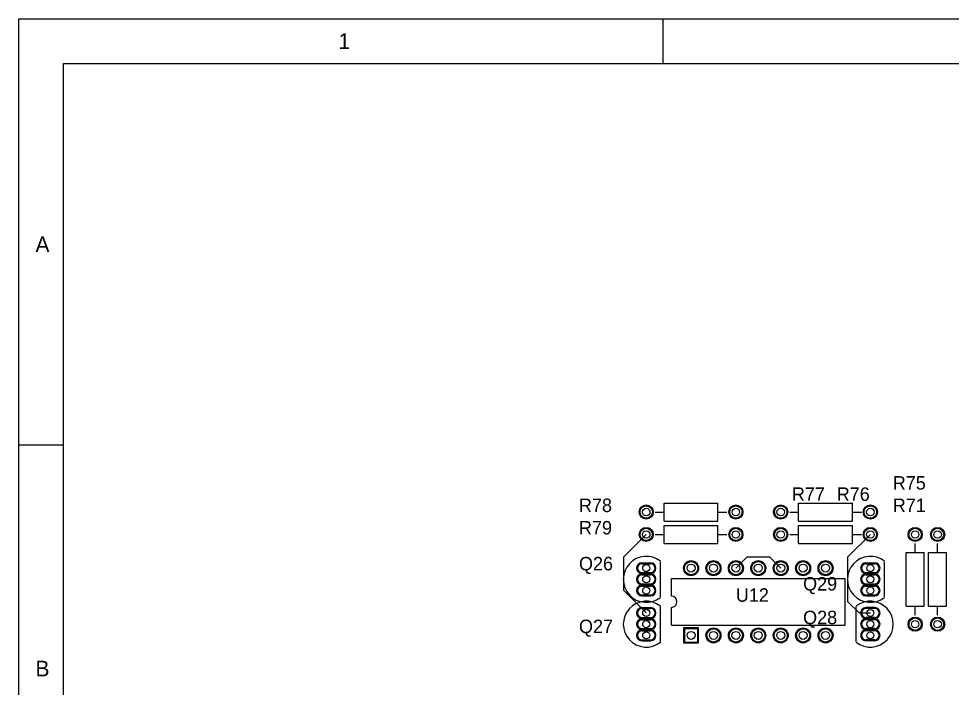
# Model space of a CAD drawing. Extents: x 0.2 to 21.7, y 0.2 to 7.8.
# Drawn here: x 0.2 to 4.366, y 4.814 to 7.8 of the extents above; entities that cross this region are included whole.
import ezdxf

# ---------------------------------------------------------------- set-up
doc = ezdxf.new("R2010")
doc.units = 0
doc.layers.get('0').update_dxf_attribs({"linetype": 'CONTINUOUS'})
for name, color, linetype in [('BOTTOMLAYER', 5, 'CONTINUOUS'), ('BOTTOMSOLDER', 6, 'CONTINUOUS'), ('MECHANICAL16', 56, 'CONTINUOUS'), ('MULTILAYER', 9, 'CONTINUOUS'), ('PADHOLE', 156, 'CONTINUOUS'), ('TOPLAYER', 1, 'CONTINUOUS'), ('TOPOVERLAY', 2, 'CONTINUOUS'), ('TOPSOLDER', 216, 'CONTINUOUS')]:
    doc.layers.add(name, color=color, linetype=linetype)

# ---------------------------------------------------------------- blocks, each defined once
blk = doc.blocks.new('29_04_58')
at = {"layer": 'BOTTOMLAYER'}
for p, q in [((-0.019685, 0.069685), (0.019685, 0.069685)), ((-0.019685, 0.030315), (0.019685, 0.030315)), ((-0.019685, 0.019685), (0.019685, 0.019685)), ((-0.019685, -0.019685), (0.019685, -0.019685)), ((-0.019685, -0.030315), (0.019685, -0.030315)), ((-0.019685, -0.069685), (0.019685, -0.069685))]:
    blk.add_line(p, q, dxfattribs=at)
for centre, start, end in [((-0.019685, 0.05), 90, 270), ((0.019685, 0.05), 270, 90), ((-0.019685, 0), 90, 270), ((0.019685, 0), 270, 90), ((-0.019685, -0.05), 90, 270), ((0.019685, -0.05), 270, 90)]:
    blk.add_arc(centre, 0.019685, start, end, dxfattribs=at)
at = {"layer": 'BOTTOMSOLDER'}
for p, q in [((-0.019685, 0.073685), (0.019685, 0.073685)), ((-0.019685, 0.026315), (0.019685, 0.026315)), ((-0.019685, 0.023685), (0.019685, 0.023685)), ((-0.019685, -0.023685), (0.019685, -0.023685)), ((-0.019685, -0.026315), (0.019685, -0.026315)), ((-0.019685, -0.073685), (0.019685, -0.073685))]:
    blk.add_line(p, q, dxfattribs=at)
for centre, start, end in [((-0.019685, 0.05), 90, 270), ((0.019685, 0.05), 270, 90), ((-0.019685, 0), 90, 270), ((0.019685, 0), 270, 90), ((-0.019685, -0.05), 90, 270), ((0.019685, -0.05), 270, 90)]:
    blk.add_arc(centre, 0.023685, start, end, dxfattribs=at)
at = {"layer": 'MULTILAYER'}
for p, q in [((-0.019685, 0.069685), (0.019685, 0.069685)), ((-0.019685, 0.030315), (0.019685, 0.030315)), ((-0.019685, 0.019685), (0.019685, 0.019685)), ((-0.019685, -0.019685), (0.019685, -0.019685)), ((-0.019685, -0.030315), (0.019685, -0.030315)), ((-0.019685, -0.069685), (0.019685, -0.069685))]:
    blk.add_line(p, q, dxfattribs=at)
for centre, start, end in [((-0.019685, 0.05), 90, 270), ((0.019685, 0.05), 270, 90), ((-0.019685, 0), 90, 270), ((0.019685, 0), 270, 90), ((-0.019685, -0.05), 90, 270), ((0.019685, -0.05), 270, 90)]:
    blk.add_arc(centre, 0.019685, start, end, dxfattribs=at)
at = {"layer": 'PADHOLE'}
for centre in [(0, 0.05), (0, 0), (0, -0.05)]:
    blk.add_circle(centre, 0.015748, dxfattribs=at)
at = {"layer": 'TOPLAYER'}
for p, q in [((-0.019685, 0.069685), (0.019685, 0.069685)), ((-0.019685, 0.030315), (0.019685, 0.030315)), ((-0.019685, 0.019685), (0.019685, 0.019685)), ((-0.019685, -0.019685), (0.019685, -0.019685)), ((-0.019685, -0.030315), (0.019685, -0.030315)), ((-0.019685, -0.069685), (0.019685, -0.069685))]:
    blk.add_line(p, q, dxfattribs=at)
for centre, start, end in [((-0.019685, 0.05), 90, 270), ((0.019685, 0.05), 270, 90), ((-0.019685, 0), 90, 270), ((0.019685, 0), 270, 90), ((-0.019685, -0.05), 90, 270), ((0.019685, -0.05), 270, 90)]:
    blk.add_arc(centre, 0.019685, start, end, dxfattribs=at)
at = {"layer": 'TOPOVERLAY'}
blk.add_line((0.062992, -0.078346), (0.062992, 0.078346), dxfattribs=at)
blk.add_arc((0, 0), 0.102362, 52, 308, dxfattribs=at)
at = {"layer": 'TOPSOLDER'}
for p, q in [((-0.019685, 0.073685), (0.019685, 0.073685)), ((-0.019685, 0.026315), (0.019685, 0.026315)), ((-0.019685, 0.023685), (0.019685, 0.023685)), ((-0.019685, -0.023685), (0.019685, -0.023685)), ((-0.019685, -0.026315), (0.019685, -0.026315)), ((-0.019685, -0.073685), (0.019685, -0.073685))]:
    blk.add_line(p, q, dxfattribs=at)
for centre, start, end in [((-0.019685, 0.05), 90, 270), ((0.019685, 0.05), 270, 90), ((-0.019685, 0), 90, 270), ((0.019685, 0), 270, 90), ((-0.019685, -0.05), 90, 270), ((0.019685, -0.05), 270, 90)]:
    blk.add_arc(centre, 0.023685, start, end, dxfattribs=at)
blk = doc.blocks.new('29_04_59')
at = {"layer": 'BOTTOMLAYER'}
for p, q in [((-0.019685, 0.069685), (0.019685, 0.069685)), ((-0.019685, 0.030315), (0.019685, 0.030315)), ((-0.019685, 0.019685), (0.019685, 0.019685)), ((-0.019685, -0.019685), (0.019685, -0.019685)), ((-0.019685, -0.030315), (0.019685, -0.030315)), ((-0.019685, -0.069685), (0.019685, -0.069685))]:
    blk.add_line(p, q, dxfattribs=at)
for centre, start, end in [((-0.019685, 0.05), 90, 270), ((0.019685, 0.05), 270, 90), ((-0.019685, 0), 90, 270), ((0.019685, 0), 270, 90), ((-0.019685, -0.05), 90, 270), ((0.019685, -0.05), 270, 90)]:
    blk.add_arc(centre, 0.019685, start, end, dxfattribs=at)
at = {"layer": 'BOTTOMSOLDER'}
for p, q in [((-0.019685, 0.073685), (0.019685, 0.073685)), ((-0.019685, 0.026315), (0.019685, 0.026315)), ((-0.019685, 0.023685), (0.019685, 0.023685)), ((-0.019685, -0.023685), (0.019685, -0.023685)), ((-0.019685, -0.026315), (0.019685, -0.026315)), ((-0.019685, -0.073685), (0.019685, -0.073685))]:
    blk.add_line(p, q, dxfattribs=at)
for centre, start, end in [((-0.019685, 0.05), 90, 270), ((0.019685, 0.05), 270, 90), ((-0.019685, 0), 90, 270), ((0.019685, 0), 270, 90), ((-0.019685, -0.05), 90, 270), ((0.019685, -0.05), 270, 90)]:
    blk.add_arc(centre, 0.023685, start, end, dxfattribs=at)
at = {"layer": 'MULTILAYER'}
for p, q in [((-0.019685, 0.069685), (0.019685, 0.069685)), ((-0.019685, 0.030315), (0.019685, 0.030315)), ((-0.019685, 0.019685), (0.019685, 0.019685)), ((-0.019685, -0.019685), (0.019685, -0.019685)), ((-0.019685, -0.030315), (0.019685, -0.030315)), ((-0.019685, -0.069685), (0.019685, -0.069685))]:
    blk.add_line(p, q, dxfattribs=at)
for centre, start, end in [((-0.019685, 0.05), 90, 270), ((0.019685, 0.05), 270, 90), ((-0.019685, 0), 90, 270), ((0.019685, 0), 270, 90), ((-0.019685, -0.05), 90, 270), ((0.019685, -0.05), 270, 90)]:
    blk.add_arc(centre, 0.019685, start, end, dxfattribs=at)
at = {"layer": 'PADHOLE'}
for centre in [(0, 0.05), (0, 0), (0, -0.05)]:
    blk.add_circle(centre, 0.015748, dxfattribs=at)
at = {"layer": 'TOPLAYER'}
for p, q in [((-0.019685, 0.069685), (0.019685, 0.069685)), ((-0.019685, 0.030315), (0.019685, 0.030315)), ((-0.019685, 0.019685), (0.019685, 0.019685)), ((-0.019685, -0.019685), (0.019685, -0.019685)), ((-0.019685, -0.030315), (0.019685, -0.030315)), ((-0.019685, -0.069685), (0.019685, -0.069685))]:
    blk.add_line(p, q, dxfattribs=at)
for centre, start, end in [((-0.019685, 0.05), 90, 270), ((0.019685, 0.05), 270, 90), ((-0.019685, 0), 90, 270), ((0.019685, 0), 270, 90), ((-0.019685, -0.05), 90, 270), ((0.019685, -0.05), 270, 90)]:
    blk.add_arc(centre, 0.019685, start, end, dxfattribs=at)
at = {"layer": 'TOPOVERLAY'}
blk.add_line((0.062992, -0.078346), (0.062992, 0.078346), dxfattribs=at)
blk.add_arc((0, 0), 0.102362, 52, 308, dxfattribs=at)
at = {"layer": 'TOPSOLDER'}
for p, q in [((-0.019685, 0.073685), (0.019685, 0.073685)), ((-0.019685, 0.026315), (0.019685, 0.026315)), ((-0.019685, 0.023685), (0.019685, 0.023685)), ((-0.019685, -0.023685), (0.019685, -0.023685)), ((-0.019685, -0.026315), (0.019685, -0.026315)), ((-0.019685, -0.073685), (0.019685, -0.073685))]:
    blk.add_line(p, q, dxfattribs=at)
for centre, start, end in [((-0.019685, 0.05), 90, 270), ((0.019685, 0.05), 270, 90), ((-0.019685, 0), 90, 270), ((0.019685, 0), 270, 90), ((-0.019685, -0.05), 90, 270), ((0.019685, -0.05), 270, 90)]:
    blk.add_arc(centre, 0.023685, start, end, dxfattribs=at)
blk = doc.blocks.new('29_04_60')
at = {"layer": 'BOTTOMLAYER'}
for p, q in [((-0.019685, 0.069685), (0.019685, 0.069685)), ((-0.019685, 0.030315), (0.019685, 0.030315)), ((-0.019685, 0.019685), (0.019685, 0.019685)), ((-0.019685, -0.019685), (0.019685, -0.019685)), ((-0.019685, -0.030315), (0.019685, -0.030315)), ((-0.019685, -0.069685), (0.019685, -0.069685))]:
    blk.add_line(p, q, dxfattribs=at)
for centre, start, end in [((-0.019685, 0.05), -270, -90), ((0.019685, 0.05), -90, -270), ((-0.019685, 0), -270, -90), ((0.019685, 0), -90, -270), ((-0.019685, -0.05), -270, -90), ((0.019685, -0.05), -90, -270)]:
    blk.add_arc(centre, 0.019685, start, end, dxfattribs=at)
at = {"layer": 'BOTTOMSOLDER'}
for p, q in [((-0.019685, 0.073685), (0.019685, 0.073685)), ((-0.019685, 0.026315), (0.019685, 0.026315)), ((-0.019685, 0.023685), (0.019685, 0.023685)), ((-0.019685, -0.023685), (0.019685, -0.023685)), ((-0.019685, -0.026315), (0.019685, -0.026315)), ((-0.019685, -0.073685), (0.019685, -0.073685))]:
    blk.add_line(p, q, dxfattribs=at)
for centre, start, end in [((-0.019685, 0.05), -270, -90), ((0.019685, 0.05), -90, -270), ((-0.019685, 0), -270, -90), ((0.019685, 0), -90, -270), ((-0.019685, -0.05), -270, -90), ((0.019685, -0.05), -90, -270)]:
    blk.add_arc(centre, 0.023685, start, end, dxfattribs=at)
at = {"layer": 'MULTILAYER'}
for p, q in [((-0.019685, 0.069685), (0.019685, 0.069685)), ((-0.019685, 0.030315), (0.019685, 0.030315)), ((-0.019685, 0.019685), (0.019685, 0.019685)), ((-0.019685, -0.019685), (0.019685, -0.019685)), ((-0.019685, -0.030315), (0.019685, -0.030315)), ((-0.019685, -0.069685), (0.019685, -0.069685))]:
    blk.add_line(p, q, dxfattribs=at)
for centre, start, end in [((-0.019685, 0.05), -270, -90), ((0.019685, 0.05), -90, -270), ((-0.019685, 0), -270, -90), ((0.019685, 0), -90, -270), ((-0.019685, -0.05), -270, -90), ((0.019685, -0.05), -90, -270)]:
    blk.add_arc(centre, 0.019685, start, end, dxfattribs=at)
at = {"layer": 'PADHOLE'}
for centre in [(0, 0.05), (0, 0), (0, -0.05)]:
    blk.add_circle(centre, 0.015748, dxfattribs=at)
at = {"layer": 'TOPLAYER'}
for p, q in [((-0.019685, 0.069685), (0.019685, 0.069685)), ((-0.019685, 0.030315), (0.019685, 0.030315)), ((-0.019685, 0.019685), (0.019685, 0.019685)), ((-0.019685, -0.019685), (0.019685, -0.019685)), ((-0.019685, -0.030315), (0.019685, -0.030315)), ((-0.019685, -0.069685), (0.019685, -0.069685))]:
    blk.add_line(p, q, dxfattribs=at)
for centre, start, end in [((-0.019685, 0.05), -270, -90), ((0.019685, 0.05), -90, -270), ((-0.019685, 0), -270, -90), ((0.019685, 0), -90, -270), ((-0.019685, -0.05), -270, -90), ((0.019685, -0.05), -90, -270)]:
    blk.add_arc(centre, 0.019685, start, end, dxfattribs=at)
at = {"layer": 'TOPOVERLAY'}
blk.add_line((0.062992, 0.078346), (0.062992, -0.078346), dxfattribs=at)
blk.add_arc((0, 0), 0.102362, 52, -52, dxfattribs=at)
at = {"layer": 'TOPSOLDER'}
for p, q in [((-0.019685, 0.073685), (0.019685, 0.073685)), ((-0.019685, 0.026315), (0.019685, 0.026315)), ((-0.019685, 0.023685), (0.019685, 0.023685)), ((-0.019685, -0.023685), (0.019685, -0.023685)), ((-0.019685, -0.026315), (0.019685, -0.026315)), ((-0.019685, -0.073685), (0.019685, -0.073685))]:
    blk.add_line(p, q, dxfattribs=at)
for centre, start, end in [((-0.019685, 0.05), -270, -90), ((0.019685, 0.05), -90, -270), ((-0.019685, 0), -270, -90), ((0.019685, 0), -90, -270), ((-0.019685, -0.05), -270, -90), ((0.019685, -0.05), -90, -270)]:
    blk.add_arc(centre, 0.023685, start, end, dxfattribs=at)
blk = doc.blocks.new('29_04_61')
at = {"layer": 'BOTTOMLAYER'}
for p, q in [((-0.019685, 0.069685), (0.019685, 0.069685)), ((-0.019685, 0.030315), (0.019685, 0.030315)), ((-0.019685, 0.019685), (0.019685, 0.019685)), ((-0.019685, -0.019685), (0.019685, -0.019685)), ((-0.019685, -0.030315), (0.019685, -0.030315)), ((-0.019685, -0.069685), (0.019685, -0.069685))]:
    blk.add_line(p, q, dxfattribs=at)
for centre, start, end in [((-0.019685, 0.05), 90, 270), ((0.019685, 0.05), 270, 90), ((-0.019685, 0), 90, 270), ((0.019685, 0), 270, 90), ((-0.019685, -0.05), 90, 270), ((0.019685, -0.05), 270, 90)]:
    blk.add_arc(centre, 0.019685, start, end, dxfattribs=at)
at = {"layer": 'BOTTOMSOLDER'}
for p, q in [((-0.019685, 0.073685), (0.019685, 0.073685)), ((-0.019685, 0.026315), (0.019685, 0.026315)), ((-0.019685, 0.023685), (0.019685, 0.023685)), ((-0.019685, -0.023685), (0.019685, -0.023685)), ((-0.019685, -0.026315), (0.019685, -0.026315)), ((-0.019685, -0.073685), (0.019685, -0.073685))]:
    blk.add_line(p, q, dxfattribs=at)
for centre, start, end in [((-0.019685, 0.05), 90, 270), ((0.019685, 0.05), 270, 90), ((-0.019685, 0), 90, 270), ((0.019685, 0), 270, 90), ((-0.019685, -0.05), 90, 270), ((0.019685, -0.05), 270, 90)]:
    blk.add_arc(centre, 0.023685, start, end, dxfattribs=at)
at = {"layer": 'MULTILAYER'}
for p, q in [((-0.019685, 0.069685), (0.019685, 0.069685)), ((-0.019685, 0.030315), (0.019685, 0.030315)), ((-0.019685, 0.019685), (0.019685, 0.019685)), ((-0.019685, -0.019685), (0.019685, -0.019685)), ((-0.019685, -0.030315), (0.019685, -0.030315)), ((-0.019685, -0.069685), (0.019685, -0.069685))]:
    blk.add_line(p, q, dxfattribs=at)
for centre, start, end in [((-0.019685, 0.05), 90, 270), ((0.019685, 0.05), 270, 90), ((-0.019685, 0), 90, 270), ((0.019685, 0), 270, 90), ((-0.019685, -0.05), 90, 270), ((0.019685, -0.05), 270, 90)]:
    blk.add_arc(centre, 0.019685, start, end, dxfattribs=at)
at = {"layer": 'PADHOLE'}
for centre in [(0, 0.05), (0, 0), (0, -0.05)]:
    blk.add_circle(centre, 0.015748, dxfattribs=at)
at = {"layer": 'TOPLAYER'}
for p, q in [((-0.019685, 0.069685), (0.019685, 0.069685)), ((-0.019685, 0.030315), (0.019685, 0.030315)), ((-0.019685, 0.019685), (0.019685, 0.019685)), ((-0.019685, -0.019685), (0.019685, -0.019685)), ((-0.019685, -0.030315), (0.019685, -0.030315)), ((-0.019685, -0.069685), (0.019685, -0.069685))]:
    blk.add_line(p, q, dxfattribs=at)
for centre, start, end in [((-0.019685, 0.05), 90, 270), ((0.019685, 0.05), 270, 90), ((-0.019685, 0), 90, 270), ((0.019685, 0), 270, 90), ((-0.019685, -0.05), 90, 270), ((0.019685, -0.05), 270, 90)]:
    blk.add_arc(centre, 0.019685, start, end, dxfattribs=at)
at = {"layer": 'TOPOVERLAY'}
blk.add_line((0.062992, -0.078346), (0.062992, 0.078346), dxfattribs=at)
blk.add_arc((0, 0), 0.102362, 52, 308, dxfattribs=at)
at = {"layer": 'TOPSOLDER'}
for p, q in [((-0.019685, 0.073685), (0.019685, 0.073685)), ((-0.019685, 0.026315), (0.019685, 0.026315)), ((-0.019685, 0.023685), (0.019685, 0.023685)), ((-0.019685, -0.023685), (0.019685, -0.023685)), ((-0.019685, -0.026315), (0.019685, -0.026315)), ((-0.019685, -0.073685), (0.019685, -0.073685))]:
    blk.add_line(p, q, dxfattribs=at)
for centre, start, end in [((-0.019685, 0.05), 90, 270), ((0.019685, 0.05), 270, 90), ((-0.019685, 0), 90, 270), ((0.019685, 0), 270, 90), ((-0.019685, -0.05), 90, 270), ((0.019685, -0.05), 270, 90)]:
    blk.add_arc(centre, 0.023685, start, end, dxfattribs=at)
blk = doc.blocks.new('AXIAL_0_4_135')
at = {"layer": 'BOTTOMLAYER'}
for centre in [(-0.2, 0), (0.2, 0)]:
    blk.add_circle(centre, 0.0276, dxfattribs=at)
at = {"layer": 'BOTTOMSOLDER'}
for centre in [(-0.2, 0), (0.2, 0)]:
    blk.add_circle(centre, 0.0316, dxfattribs=at)
at = {"layer": 'MULTILAYER'}
for centre in [(-0.2, 0), (0.2, 0)]:
    blk.add_circle(centre, 0.0276, dxfattribs=at)
at = {"layer": 'PADHOLE'}
for centre in [(-0.2, 0), (0.2, 0)]:
    blk.add_circle(centre, 0.0167, dxfattribs=at)
at = {"layer": 'TOPLAYER'}
for centre in [(-0.2, 0), (0.2, 0)]:
    blk.add_circle(centre, 0.0276, dxfattribs=at)
at = {"layer": 'TOPOVERLAY'}
for p, q in [((-0.16, 0), (-0.12, 0)), ((-0.12, 0.04), (0.12, 0.04)), ((-0.12, 0.04), (-0.12, -0.04)), ((0.12, 0.04), (0.12, -0.04)), ((0.12, 0), (0.16, 0)), ((-0.12, -0.04), (0.12, -0.04))]:
    blk.add_line(p, q, dxfattribs=at)
at = {"layer": 'TOPSOLDER'}
for centre in [(-0.2, 0), (0.2, 0)]:
    blk.add_circle(centre, 0.0316, dxfattribs=at)
blk = doc.blocks.new('AXIAL_0_4_139')
at = {"layer": 'BOTTOMLAYER'}
for centre in [(-0.2, 0), (0.2, 0)]:
    blk.add_circle(centre, 0.0276, dxfattribs=at)
at = {"layer": 'BOTTOMSOLDER'}
for centre in [(-0.2, 0), (0.2, 0)]:
    blk.add_circle(centre, 0.0316, dxfattribs=at)
at = {"layer": 'MULTILAYER'}
for centre in [(-0.2, 0), (0.2, 0)]:
    blk.add_circle(centre, 0.0276, dxfattribs=at)
at = {"layer": 'PADHOLE'}
for centre in [(-0.2, 0), (0.2, 0)]:
    blk.add_circle(centre, 0.0167, dxfattribs=at)
at = {"layer": 'TOPLAYER'}
for centre in [(-0.2, 0), (0.2, 0)]:
    blk.add_circle(centre, 0.0276, dxfattribs=at)
at = {"layer": 'TOPOVERLAY'}
for p, q in [((-0.16, 0), (-0.12, 0)), ((-0.12, 0.04), (0.12, 0.04)), ((-0.12, 0.04), (-0.12, -0.04)), ((0.12, 0.04), (0.12, -0.04)), ((0.12, 0), (0.16, 0)), ((-0.12, -0.04), (0.12, -0.04))]:
    blk.add_line(p, q, dxfattribs=at)
at = {"layer": 'TOPSOLDER'}
for centre in [(-0.2, 0), (0.2, 0)]:
    blk.add_circle(centre, 0.0316, dxfattribs=at)
blk = doc.blocks.new('AXIAL_0_4_140')
at = {"layer": 'BOTTOMLAYER'}
for centre in [(-0.2, 0), (0.2, 0)]:
    blk.add_circle(centre, 0.0276, dxfattribs=at)
at = {"layer": 'BOTTOMSOLDER'}
for centre in [(-0.2, 0), (0.2, 0)]:
    blk.add_circle(centre, 0.0316, dxfattribs=at)
at = {"layer": 'MULTILAYER'}
for centre in [(-0.2, 0), (0.2, 0)]:
    blk.add_circle(centre, 0.0276, dxfattribs=at)
at = {"layer": 'PADHOLE'}
for centre in [(-0.2, 0), (0.2, 0)]:
    blk.add_circle(centre, 0.0167, dxfattribs=at)
at = {"layer": 'TOPLAYER'}
for centre in [(-0.2, 0), (0.2, 0)]:
    blk.add_circle(centre, 0.0276, dxfattribs=at)
at = {"layer": 'TOPOVERLAY'}
for p, q in [((-0.16, 0), (-0.12, 0)), ((-0.12, 0.04), (0.12, 0.04)), ((-0.12, -0.04), (-0.12, 0.04)), ((0.12, -0.04), (0.12, 0.04)), ((0.12, 0), (0.16, 0)), ((-0.12, -0.04), (0.12, -0.04))]:
    blk.add_line(p, q, dxfattribs=at)
at = {"layer": 'TOPSOLDER'}
for centre in [(-0.2, 0), (0.2, 0)]:
    blk.add_circle(centre, 0.0316, dxfattribs=at)
blk = doc.blocks.new('AXIAL_0_4_141')
at = {"layer": 'BOTTOMLAYER'}
for centre in [(-0.2, 0), (0.2, 0)]:
    blk.add_circle(centre, 0.0276, dxfattribs=at)
at = {"layer": 'BOTTOMSOLDER'}
for centre in [(-0.2, 0), (0.2, 0)]:
    blk.add_circle(centre, 0.0316, dxfattribs=at)
at = {"layer": 'MULTILAYER'}
for centre in [(-0.2, 0), (0.2, 0)]:
    blk.add_circle(centre, 0.0276, dxfattribs=at)
at = {"layer": 'PADHOLE'}
for centre in [(-0.2, 0), (0.2, 0)]:
    blk.add_circle(centre, 0.0167, dxfattribs=at)
at = {"layer": 'TOPLAYER'}
for centre in [(-0.2, 0), (0.2, 0)]:
    blk.add_circle(centre, 0.0276, dxfattribs=at)
at = {"layer": 'TOPOVERLAY'}
for p, q in [((-0.16, 0), (-0.12, 0)), ((-0.12, 0.04), (0.12, 0.04)), ((-0.12, -0.04), (-0.12, 0.04)), ((0.12, -0.04), (0.12, 0.04)), ((0.12, 0), (0.16, 0)), ((-0.12, -0.04), (0.12, -0.04))]:
    blk.add_line(p, q, dxfattribs=at)
at = {"layer": 'TOPSOLDER'}
for centre in [(-0.2, 0), (0.2, 0)]:
    blk.add_circle(centre, 0.0316, dxfattribs=at)
blk = doc.blocks.new('AXIAL_0_4_142')
at = {"layer": 'BOTTOMLAYER'}
for centre in [(-0.2, 0), (0.2, 0)]:
    blk.add_circle(centre, 0.0276, dxfattribs=at)
at = {"layer": 'BOTTOMSOLDER'}
for centre in [(-0.2, 0), (0.2, 0)]:
    blk.add_circle(centre, 0.0316, dxfattribs=at)
at = {"layer": 'MULTILAYER'}
for centre in [(-0.2, 0), (0.2, 0)]:
    blk.add_circle(centre, 0.0276, dxfattribs=at)
at = {"layer": 'PADHOLE'}
for centre in [(-0.2, 0), (0.2, 0)]:
    blk.add_circle(centre, 0.0167, dxfattribs=at)
at = {"layer": 'TOPLAYER'}
for centre in [(-0.2, 0), (0.2, 0)]:
    blk.add_circle(centre, 0.0276, dxfattribs=at)
at = {"layer": 'TOPOVERLAY'}
for p, q in [((-0.12, 0), (-0.16, 0)), ((0.12, 0.04), (-0.12, 0.04)), ((-0.12, 0.04), (-0.12, -0.04)), ((0.12, 0.04), (0.12, -0.04)), ((0.16, 0), (0.12, 0)), ((0.12, -0.04), (-0.12, -0.04))]:
    blk.add_line(p, q, dxfattribs=at)
at = {"layer": 'TOPSOLDER'}
for centre in [(-0.2, 0), (0.2, 0)]:
    blk.add_circle(centre, 0.0316, dxfattribs=at)
blk = doc.blocks.new('AXIAL_0_4_143')
at = {"layer": 'BOTTOMLAYER'}
for centre in [(-0.2, 0), (0.2, 0)]:
    blk.add_circle(centre, 0.0276, dxfattribs=at)
at = {"layer": 'BOTTOMSOLDER'}
for centre in [(-0.2, 0), (0.2, 0)]:
    blk.add_circle(centre, 0.0316, dxfattribs=at)
at = {"layer": 'MULTILAYER'}
for centre in [(-0.2, 0), (0.2, 0)]:
    blk.add_circle(centre, 0.0276, dxfattribs=at)
at = {"layer": 'PADHOLE'}
for centre in [(-0.2, 0), (0.2, 0)]:
    blk.add_circle(centre, 0.0167, dxfattribs=at)
at = {"layer": 'TOPLAYER'}
for centre in [(-0.2, 0), (0.2, 0)]:
    blk.add_circle(centre, 0.0276, dxfattribs=at)
at = {"layer": 'TOPOVERLAY'}
for p, q in [((-0.12, 0), (-0.16, 0)), ((0.12, 0.04), (-0.12, 0.04)), ((-0.12, 0.04), (-0.12, -0.04)), ((0.12, 0.04), (0.12, -0.04)), ((0.16, 0), (0.12, 0)), ((0.12, -0.04), (-0.12, -0.04))]:
    blk.add_line(p, q, dxfattribs=at)
at = {"layer": 'TOPSOLDER'}
for centre in [(-0.2, 0), (0.2, 0)]:
    blk.add_circle(centre, 0.0316, dxfattribs=at)
blk = doc.blocks.new('646_06_176')
at = {"layer": 'BOTTOMLAYER'}
for p, q in [((-0.270473, -0.120472), (-0.329527, -0.120472)), ((-0.329527, -0.120472), (-0.329527, -0.179528)), ((-0.270473, -0.179528), (-0.270473, -0.120472)), ((-0.329527, -0.179528), (-0.270473, -0.179528))]:
    blk.add_line(p, q, dxfattribs=at)
for centre in [(-0.3, 0.15), (-0.2, 0.15), (-0.1, 0.15), (0, 0.15), (0.1, 0.15), (0.2, 0.15), (0.3, 0.15), (-0.2, -0.15), (-0.1, -0.15), (0, -0.15), (0.1, -0.15), (0.2, -0.15), (0.3, -0.15)]:
    blk.add_circle(centre, 0.029528, dxfattribs=at)
at = {"layer": 'BOTTOMSOLDER'}
for p, q in [((-0.266473, -0.116473), (-0.333527, -0.116473)), ((-0.333527, -0.116473), (-0.333527, -0.183528)), ((-0.266473, -0.183528), (-0.266473, -0.116473)), ((-0.333527, -0.183528), (-0.266473, -0.183528))]:
    blk.add_line(p, q, dxfattribs=at)
for centre in [(-0.3, 0.15), (-0.2, 0.15), (-0.1, 0.15), (0, 0.15), (0.1, 0.15), (0.2, 0.15), (0.3, 0.15), (-0.2, -0.15), (-0.1, -0.15), (0, -0.15), (0.1, -0.15), (0.2, -0.15), (0.3, -0.15)]:
    blk.add_circle(centre, 0.033528, dxfattribs=at)
at = {"layer": 'MULTILAYER'}
for p, q in [((-0.270473, -0.120472), (-0.329527, -0.120472)), ((-0.329527, -0.120472), (-0.329527, -0.179528)), ((-0.270473, -0.179528), (-0.270473, -0.120472)), ((-0.329527, -0.179528), (-0.270473, -0.179528))]:
    blk.add_line(p, q, dxfattribs=at)
for centre in [(-0.3, 0.15), (-0.2, 0.15), (-0.1, 0.15), (0, 0.15), (0.1, 0.15), (0.2, 0.15), (0.3, 0.15), (-0.2, -0.15), (-0.1, -0.15), (0, -0.15), (0.1, -0.15), (0.2, -0.15), (0.3, -0.15)]:
    blk.add_circle(centre, 0.029528, dxfattribs=at)
at = {"layer": 'PADHOLE'}
for centre in [(-0.3, 0.15), (-0.2, 0.15), (-0.1, 0.15), (0, 0.15), (0.1, 0.15), (0.2, 0.15), (0.3, 0.15), (-0.3, -0.15), (-0.2, -0.15), (-0.1, -0.15), (0, -0.15), (0.1, -0.15), (0.2, -0.15), (0.3, -0.15)]:
    blk.add_circle(centre, 0.017716, dxfattribs=at)
at = {"layer": 'TOPLAYER'}
for p, q in [((-0.270473, -0.120472), (-0.329527, -0.120472)), ((-0.329527, -0.120472), (-0.329527, -0.179528)), ((-0.270473, -0.179528), (-0.270473, -0.120472)), ((-0.329527, -0.179528), (-0.270473, -0.179528))]:
    blk.add_line(p, q, dxfattribs=at)
for centre in [(-0.3, 0.15), (-0.2, 0.15), (-0.1, 0.15), (0, 0.15), (0.1, 0.15), (0.2, 0.15), (0.3, 0.15), (-0.2, -0.15), (-0.1, -0.15), (0, -0.15), (0.1, -0.15), (0.2, -0.15), (0.3, -0.15)]:
    blk.add_circle(centre, 0.029528, dxfattribs=at)
at = {"layer": 'TOPOVERLAY'}
for p, q in [((-0.387795, 0.025), (-0.387795, 0.104331)), ((-0.387795, 0.104331), (0.387795, 0.104331)), ((0.387795, -0.104331), (0.387795, 0.104331)), ((-0.387795, -0.104331), (-0.387795, -0.025)), ((-0.387795, -0.104331), (0.387795, -0.104331))]:
    blk.add_line(p, q, dxfattribs=at)
blk.add_arc((-0.387795, 0), 0.025, 270, 90, dxfattribs=at)
at = {"layer": 'TOPSOLDER'}
for p, q in [((-0.266473, -0.116473), (-0.333527, -0.116473)), ((-0.333527, -0.116473), (-0.333527, -0.183528)), ((-0.266473, -0.183528), (-0.266473, -0.116473)), ((-0.333527, -0.183528), (-0.266473, -0.183528))]:
    blk.add_line(p, q, dxfattribs=at)
for centre in [(-0.3, 0.15), (-0.2, 0.15), (-0.1, 0.15), (0, 0.15), (0.1, 0.15), (0.2, 0.15), (0.3, 0.15), (-0.2, -0.15), (-0.1, -0.15), (0, -0.15), (0.1, -0.15), (0.2, -0.15), (0.3, -0.15)]:
    blk.add_circle(centre, 0.033528, dxfattribs=at)

msp = doc.modelspace()

# ---------------------------------------------------------------- linework, layer by layer
at = {"layer": 'MECHANICAL16'}
for p, q in [((0.2, 0.2), (0.2, 7.8)), ((0.2, 7.8), (11.7, 7.8)), ((3.075, 7.6), (3.075, 7.8)), ((0.4, 7.6), (11.5, 7.6)), ((0.4, 0.4), (0.4, 7.6)), ((0.2, 5.9), (0.4, 5.9))]:
    msp.add_line(p, q, dxfattribs=at)
at = {"layer": 'TOPLAYER'}
for p, q in [((2.9, 5.4), (3, 5.5)), ((3.9, 5.4), (4, 5.5)), ((2.9, 5.25), (2.9, 5.4)), ((3.4, 5.35), (3.45, 5.4)), ((3.45, 5.4), (3.55, 5.4)), ((3.55, 5.4), (3.6, 5.35)), ((3.9, 5.2), (3.9, 5.4)), ((2.9, 5.25), (3, 5.15)), ((3.9, 5.2), (3.95, 5.15)), ((3.95, 5.15), (4, 5.15))]:
    msp.add_line(p, q, dxfattribs=at)

# ---------------------------------------------------------------- block references
for name, p, rotation in [('AXIAL_0_4_142', (3.2, 5.6), 180), ('AXIAL_0_4_143', (3.2, 5.5), 180), ('AXIAL_0_4_139', (4.2, 5.3), 90), ('AXIAL_0_4_135', (4.3, 5.3), 90), ('29_04_60', (4, 5.1), 180)]:
    msp.add_blockref(name, p, dxfattribs=dict(rotation=rotation))
for name, p in [('AXIAL_0_4_141', (3.8, 5.6)), ('AXIAL_0_4_140', (3.8, 5.5)), ('29_04_58', (3, 5.3)), ('646_06_176', (3.5, 5.2)), ('29_04_61', (4, 5.3)), ('29_04_59', (3, 5.1))]:
    msp.add_blockref(name, p)

# ---------------------------------------------------------------- texts
at = {"layer": 'MECHANICAL16'}
for s, p in [('1', (1.627, 7.665)), ('A', (0.275, 6.759)), ('B', (0.275, 4.867))]:
    msp.add_text(s, height=0.07, dxfattribs=at).set_placement(p)
at = {"layer": 'TOPOVERLAY'}
for s, p in [('R75', (4.1, 5.7)), ('R77', (3.65, 5.65)), ('R76', (3.85, 5.65)), ('R78', (2.7, 5.6)), ('R71', (4.1, 5.6)), ('R79', (2.7, 5.5)), ('Q26', (2.7, 5.34)), ('Q29', (3.7, 5.25)), ('U12', (3.4, 5.2)), ('Q28', (3.7, 5.1)), ('Q27', (2.7, 5.06))]:
    msp.add_text(s, height=0.06, dxfattribs=at).set_placement(p)

doc.saveas('drawing.dxf')
